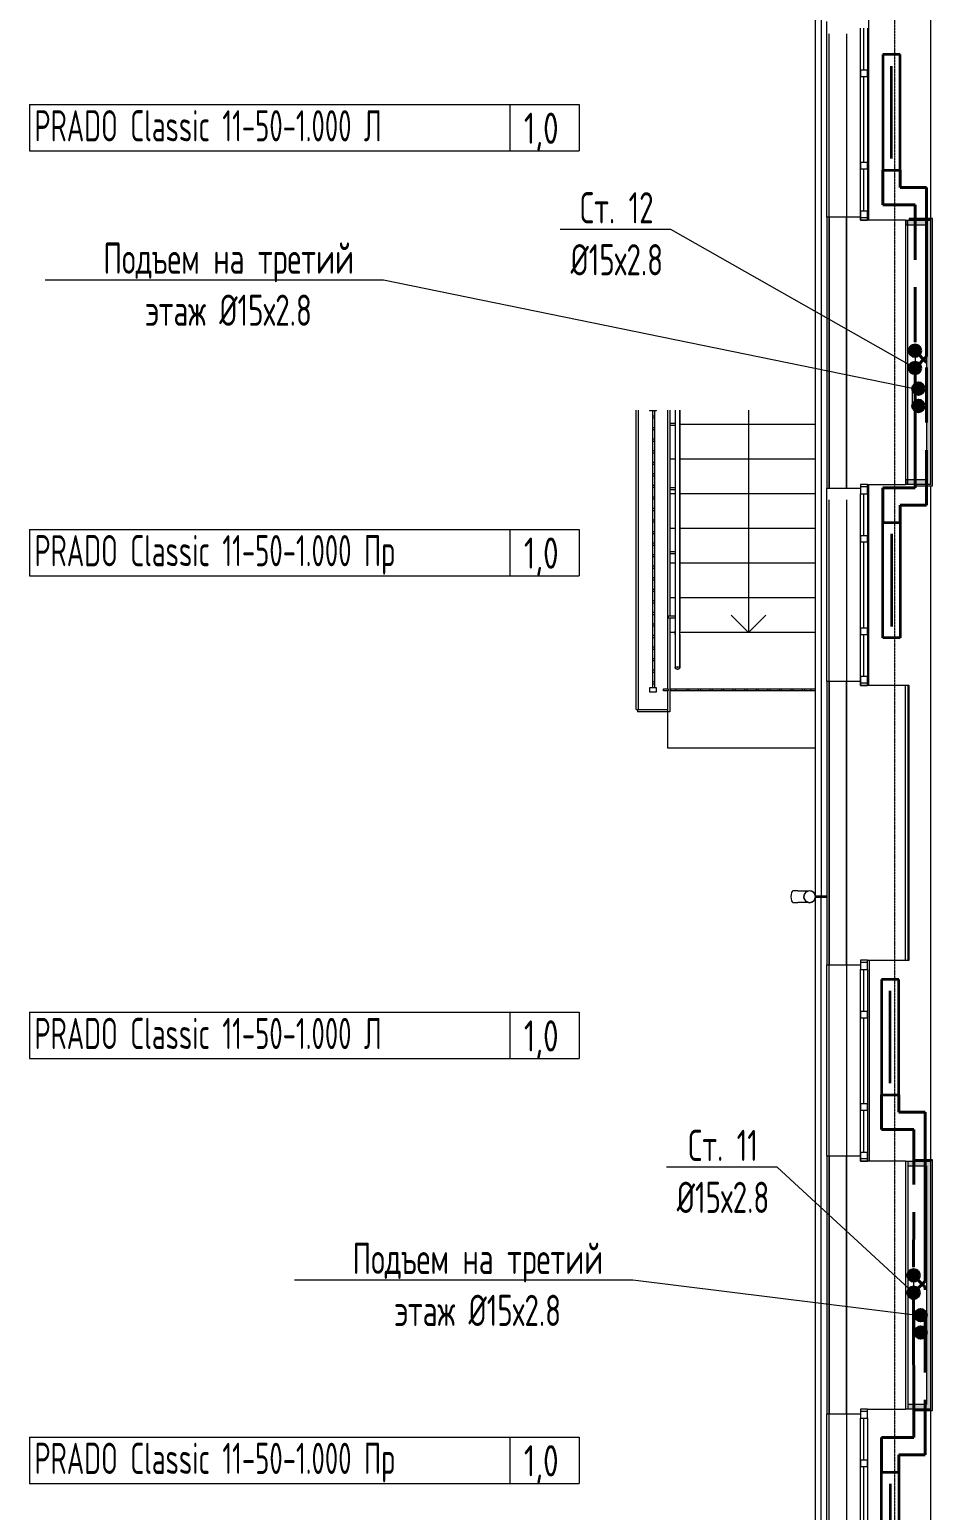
# Model space of a CAD drawing. Header units: millimetres. Extents: x -3929 to 624051, y 52832 to 514950.
# Drawn here: x 212173 to 219991, y 261559 to 274379 of the extents above; entities that cross this region are included whole.
import ezdxf
from ezdxf import colors
from ezdxf.entities.mleader import LeaderData, LeaderLine
from ezdxf.enums import TextEntityAlignment as Align
from ezdxf.math import Vec2, Vec3

# ---------------------------------------------------------------- set-up
doc = ezdxf.new("R2010")
doc.units = ezdxf.units.MM
for name, pattern in [('ADSK_Линия сетки', [25, 20, -2.5, 0, -2.5]), ('ADSK_Штриховая_ш2 п1', [3, 2, -1]), ('Hidden', [7.14375, 4.7625, -2.38125])]:
    doc.linetypes.add(name, pattern=pattern)
for name, color, linetype, lineweight in [('_ Окна', 7, 'Continuous', 9), ('Лестницы', 7, 'Continuous', 9), ('Обобщенные модели', 7, 'Continuous', 18), ('ОВ-О-Оборудование', 32, 'Continuous', 35), ('ОВ-ТЕКСТ', 7, 'Continuous', 25), ('Ограждение', 7, 'Continuous', 9), ('Окна', 7, 'Continuous', 9), ('Оси', 253, 'Continuous', 9), ('Перекрытие', 7, 'Continuous', 18), ('Стены внутренние', 7, 'Continuous', 18), ('Стены наружные', 7, 'Continuous', 18), ('Стены несущие', 7, 'Continuous', 30), ('Стены отделка', 7, 'Continuous', 30), ('Стены штриховка', 7, 'Continuous', 9), ('Стрелки вверх', 7, 'Continuous', 18)]:
    doc.layers.add(name, color=color, linetype=linetype, lineweight=lineweight)
for name, color, linetype in [('ПРИБОРЫ', 3, 'Continuous'), ('статистика приборов', 252, 'Continuous'), ('стояки', 7, 'Continuous')]:
    doc.layers.add(name, color=color, linetype=linetype)
for name, color, linetype, true_color in [('т11.1', 1, 'Continuous', 0xff0000), ('т11.3', 7, 'Continuous', 0xb82e00), ('т21.1', 5, 'Continuous', 0x0000ff), ('т21.3', 7, 'Continuous', 0x005c45)]:
    doc.layers.add(name, color=color, linetype=linetype, true_color=true_color)
doc.styles.add('СТИЛЬ', font='simplex.shx', dxfattribs={"width": 0.65})

# ---------------------------------------------------------------- blocks, each defined once
blk = doc.blocks.new('*U2874')
at = {"layer": 'ОВ-О-Оборудование', "color": 32, "ltscale": 0.1, "true_color": 0xcd6928}
for p, q in [((500, 75), (-500, 75)), ((-500, 75), (-500, -75)), ((-400, 0), (400, 0)), ((500, -75), (500, 75)), ((-500, -75), (500, -75))]:
    blk.add_line(p, q, dxfattribs=at)
blk = doc.blocks.new('2 этаж')
at = {"layer": 'Стены внутренние', "lineweight": 0}
for points in [[(410678, -137525), (410718, -137525), (410718, -137485), (410499, -137485), (410499, -137525)], [(410678, -139775), (410718, -139775), (410718, -137525), (410678, -137525), (410678, -139735)], [(410678, -139775), (410678, -139735), (410499, -139735), (410499, -139775)], [(410718, -145674), (410718, -145634), (410517, -145634), (410517, -145674), (410678, -145674)], [(410678, -147779), (410718, -147779), (410718, -145674), (410678, -145674), (410678, -147739)], [(410678, -147779), (410678, -147739), (410517, -147739), (410517, -147779)]]:
    blk.add_hatch(color=253, dxfattribs=at).paths.add_polyline_path(points)
at = {"layer": '_ Окна', "color": 253, "lineweight": 0}
for p, q in [((410137, -136185), (410137, -135825)), ((410107, -136185), (410167, -136185)), ((410107, -136245), (410107, -136185)), ((410167, -136245), (410107, -136245)), ((410137, -136985), (410137, -136245)), ((410167, -136185), (410167, -136245)), ((410107, -136985), (410167, -136985)), ((410107, -137045), (410107, -136985)), ((410167, -136985), (410167, -137045)), ((410167, -137045), (410107, -137045)), ((410137, -137405), (410137, -137045)), ((410107, -137405), (410167, -137405)), ((410107, -137485), (410107, -137405)), ((410167, -137405), (410167, -137485)), ((410167, -137465), (410107, -137465)), ((410167, -137485), (410107, -137485)), ((410167, -139775), (410107, -139775)), ((410107, -139775), (410107, -139855)), ((410167, -139795), (410107, -139795)), ((410107, -139855), (410167, -139855)), ((410137, -140215), (410137, -139855)), ((410167, -139855), (410167, -139775)), ((410107, -140215), (410167, -140215)), ((410107, -140275), (410107, -140215)), ((410167, -140215), (410167, -140275)), ((410167, -140275), (410107, -140275)), ((410137, -141015), (410137, -140275)), ((410107, -141015), (410167, -141015)), ((410107, -141075), (410107, -141015)), ((410167, -141015), (410167, -141075)), ((410167, -141075), (410107, -141075)), ((410137, -141435), (410137, -141075)), ((410107, -141435), (410167, -141435)), ((410107, -141515), (410107, -141435)), ((410167, -141495), (410107, -141495)), ((410167, -141515), (410107, -141515)), ((410167, -141435), (410167, -141515)), ((410167, -143894), (410107, -143894)), ((410107, -143894), (410107, -143974)), ((410167, -143914), (410107, -143914)), ((410167, -143974), (410167, -143894)), ((410107, -143974), (410167, -143974)), ((410137, -144334), (410137, -143974)), ((410107, -144334), (410167, -144334)), ((410107, -144394), (410107, -144334)), ((410167, -144334), (410167, -144394)), ((410167, -144394), (410107, -144394)), ((410137, -145134), (410137, -144394)), ((410107, -145134), (410167, -145134)), ((410107, -145194), (410107, -145134)), ((410167, -145194), (410107, -145194)), ((410137, -145554), (410137, -145194)), ((410167, -145134), (410167, -145194)), ((410107, -145554), (410167, -145554)), ((410107, -145634), (410107, -145554)), ((410167, -145614), (410107, -145614)), ((410167, -145634), (410107, -145634)), ((410167, -145554), (410167, -145634)), ((410167, -147779), (410107, -147779)), ((410107, -147779), (410107, -147859)), ((410167, -147799), (410107, -147799)), ((410167, -147859), (410167, -147779)), ((410107, -147859), (410167, -147859)), ((410137, -148219), (410137, -147859)), ((410107, -148219), (410167, -148219)), ((410107, -148279), (410107, -148219)), ((410167, -148279), (410107, -148279)), ((410137, -149019), (410137, -148279)), ((410167, -148219), (410167, -148279))]:
    blk.add_line(p, q, dxfattribs=at)
at = {"layer": 'Лестницы', "color": 253, "lineweight": 0}
for p, q in [((409717, -139255), (408543, -139255)), ((409717, -139255), (408543, -139255)), ((408503, -139555), (408456, -139555)), ((408503, -139555), (408456, -139555)), ((409717, -139555), (408543, -139555)), ((409717, -139555), (408543, -139555)), ((408503, -139855), (408456, -139855)), ((408503, -139855), (408456, -139855)), ((409717, -139855), (408543, -139855)), ((409717, -139855), (408543, -139855)), ((408503, -140155), (408456, -140155)), ((408503, -140155), (408456, -140155)), ((409717, -140155), (408543, -140155)), ((409717, -140155), (408543, -140155)), ((408503, -140455), (408456, -140455)), ((408503, -140455), (408456, -140455)), ((409717, -140455), (408543, -140455)), ((409717, -140455), (408543, -140455)), ((408503, -140755), (408456, -140755)), ((408503, -140755), (408456, -140755)), ((409717, -140755), (408543, -140755)), ((409717, -140755), (408543, -140755)), ((408504, -141055), (408456, -141055)), ((409717, -141055), (408543, -141055))]:
    blk.add_line(p, q, dxfattribs=at)
at = {"layer": 'Обобщенные модели', "color": 253, "lineweight": 0}
for p, q in [((409564, -143293), (409521, -143293)), ((409564, -143293), (409569, -143293)), ((409569, -143293), (409575, -143293)), ((409575, -143293), (409580, -143293)), ((409580, -143293), (409586, -143293)), ((409586, -143293), (409591, -143293)), ((409591, -143293), (409596, -143293)), ((409596, -143293), (409601, -143293)), ((409601, -143293), (409606, -143293)), ((409606, -143293), (409611, -143293)), ((409611, -143293), (409615, -143293)), ((409615, -143293), (409620, -143293)), ((409620, -143293), (409624, -143293)), ((409624, -143293), (409628, -143293)), ((409628, -143293), (409632, -143293)), ((409632, -143293), (409636, -143293)), ((409636, -143293), (409640, -143293)), ((409640, -143293), (409643, -143293)), ((409643, -143293), (409646, -143293)), ((409646, -143293), (409649, -143293)), ((409649, -143293), (409652, -143293)), ((409652, -143293), (409654, -143293)), ((409521, -143393), (409564, -143393)), ((409566, -143393), (409564, -143393)), ((409572, -143393), (409566, -143393)), ((409577, -143393), (409572, -143393)), ((409583, -143393), (409577, -143393)), ((409588, -143393), (409583, -143393)), ((409593, -143393), (409588, -143393)), ((409598, -143393), (409593, -143393)), ((409603, -143393), (409598, -143393)), ((409608, -143393), (409603, -143393)), ((409613, -143393), (409608, -143393)), ((409617, -143393), (409613, -143393)), ((409622, -143393), (409617, -143393)), ((409626, -143393), (409622, -143393)), ((409630, -143393), (409626, -143393)), ((409634, -143393), (409630, -143393)), ((409638, -143393), (409634, -143393)), ((409641, -143393), (409638, -143393)), ((409644, -143393), (409641, -143393)), ((409647, -143393), (409644, -143393)), ((409650, -143393), (409647, -143393)), ((409653, -143393), (409650, -143393)), ((409654, -143393), (409653, -143393)), ((409817, -143338), (409718, -143338)), ((409718, -143348), (409817, -143348))]:
    blk.add_line(p, q, dxfattribs=at)
for radius, start, end in [(52, 0, 180), (50, 0, 180), (52, 180, 0), (50, 180, 0)]:
    blk.add_arc((409667, -143343), radius, start, end, dxfattribs=at)
for start_param, end_param in [(3.141593, 4.712389), (4.712389, 6.283185)]:
    blk.add_ellipse((409521, -143343), major_axis=(0, -50), ratio=0.309017, start_param=start_param, end_param=end_param, dxfattribs=at)
at = {"layer": 'Ограждение', "color": 253, "lineweight": 0}
for p, q in [((408281, -139130), (408281, -139133)), ((408281, -139133), (408341, -139133)), ((408309, -139183), (408309, -139133)), ((408309, -139199), (408309, -139183)), ((408325, -139183), (408309, -139183)), ((408325, -139199), (408309, -139199)), ((408309, -139283), (408309, -139199)), ((408325, -139133), (408325, -139183)), ((408325, -139183), (408325, -139199)), ((408325, -139199), (408325, -139283)), ((408341, -139133), (408341, -139130)), ((408503, -139130), (408503, -141053)), ((408503, -139130), (408503, -141041)), ((408543, -141053), (408543, -139130)), ((408543, -139130), (408543, -141041)), ((408309, -139299), (408309, -139283)), ((408325, -139283), (408309, -139283)), ((408309, -139299), (408325, -139299)), ((408309, -139383), (408309, -139299)), ((408325, -139283), (408325, -139299)), ((408325, -139299), (408325, -139383)), ((408503, -139247), (408456, -139247)), ((408456, -139262), (408503, -139262)), ((408309, -139399), (408309, -139383)), ((408325, -139383), (408309, -139383)), ((408309, -139399), (408325, -139399)), ((408309, -139483), (408309, -139399)), ((408325, -139383), (408325, -139399)), ((408325, -139399), (408325, -139483)), ((408309, -139499), (408309, -139483)), ((408325, -139483), (408309, -139483)), ((408309, -139499), (408325, -139499)), ((408309, -139583), (408309, -139499)), ((408309, -139599), (408309, -139583)), ((408325, -139583), (408309, -139583)), ((408309, -139599), (408325, -139599)), ((408309, -139683), (408309, -139599)), ((408325, -139483), (408325, -139499)), ((408325, -139499), (408325, -139583)), ((408325, -139583), (408325, -139599)), ((408325, -139599), (408325, -139683)), ((408309, -139699), (408309, -139683)), ((408325, -139683), (408309, -139683)), ((408309, -139699), (408325, -139699)), ((408309, -139783), (408309, -139699)), ((408325, -139683), (408325, -139699)), ((408325, -139699), (408325, -139783)), ((408309, -139799), (408309, -139783)), ((408325, -139783), (408309, -139783)), ((408309, -139799), (408325, -139799)), ((408309, -139883), (408309, -139799)), ((408325, -139783), (408325, -139799)), ((408325, -139799), (408325, -139883)), ((408503, -139803), (408456, -139803)), ((408456, -139818), (408503, -139818)), ((408309, -139899), (408309, -139883)), ((408325, -139883), (408309, -139883)), ((408309, -139899), (408325, -139899)), ((408309, -139983), (408309, -139899)), ((408309, -139999), (408309, -139983)), ((408325, -139983), (408309, -139983)), ((408325, -139883), (408325, -139899)), ((408325, -139899), (408325, -139983)), ((408325, -139983), (408325, -139999)), ((408309, -139999), (408325, -139999)), ((408309, -140083), (408309, -139999)), ((408309, -140099), (408309, -140083)), ((408325, -140083), (408309, -140083)), ((408309, -140099), (408325, -140099)), ((408309, -140183), (408309, -140099)), ((408325, -139999), (408325, -140083)), ((408325, -140083), (408325, -140099)), ((408325, -140099), (408325, -140183)), ((408309, -140199), (408309, -140183)), ((408325, -140183), (408309, -140183)), ((408309, -140199), (408325, -140199)), ((408309, -140283), (408309, -140199)), ((408325, -140183), (408325, -140199)), ((408325, -140199), (408325, -140283)), ((408309, -140299), (408309, -140283)), ((408325, -140283), (408309, -140283)), ((408309, -140299), (408325, -140299)), ((408309, -140383), (408309, -140299)), ((408325, -140283), (408325, -140299)), ((408325, -140299), (408325, -140383)), ((408503, -140358), (408456, -140358)), ((408456, -140373), (408503, -140373)), ((408309, -140399), (408309, -140383)), ((408325, -140383), (408309, -140383)), ((408309, -140399), (408325, -140399)), ((408309, -140483), (408309, -140399)), ((408309, -140499), (408309, -140483)), ((408325, -140483), (408309, -140483)), ((408309, -140499), (408325, -140499)), ((408309, -140583), (408309, -140499)), ((408325, -140383), (408325, -140399)), ((408325, -140399), (408325, -140483)), ((408325, -140483), (408325, -140499)), ((408325, -140499), (408325, -140583)), ((408309, -140599), (408309, -140583)), ((408325, -140583), (408309, -140583)), ((408309, -140599), (408325, -140599)), ((408309, -140683), (408309, -140599)), ((408325, -140583), (408325, -140599)), ((408325, -140599), (408325, -140683)), ((408309, -140699), (408309, -140683)), ((408325, -140683), (408309, -140683)), ((408309, -140699), (408325, -140699)), ((408309, -140783), (408309, -140699)), ((408325, -140683), (408325, -140699)), ((408325, -140699), (408325, -140783)), ((408309, -140799), (408309, -140783)), ((408325, -140783), (408309, -140783)), ((408309, -140799), (408325, -140799)), ((408309, -140883), (408309, -140799)), ((408309, -140899), (408309, -140883)), ((408325, -140883), (408309, -140883)), ((408325, -140783), (408325, -140799)), ((408325, -140799), (408325, -140883)), ((408325, -140883), (408325, -140899)), ((408309, -140899), (408325, -140899)), ((408309, -140983), (408309, -140899)), ((408309, -140999), (408309, -140983)), ((408325, -140983), (408309, -140983)), ((408309, -140999), (408325, -140999)), ((408309, -141083), (408309, -140999)), ((408325, -140899), (408325, -140983)), ((408325, -140983), (408325, -140999)), ((408325, -140999), (408325, -141083)), ((408503, -140914), (408443, -140914)), ((408443, -140914), (408443, -140921)), ((408443, -140921), (408443, -140929)), ((408443, -140929), (408503, -140929)), ((408309, -141099), (408309, -141083)), ((408325, -141083), (408309, -141083)), ((408309, -141099), (408325, -141099)), ((408309, -141183), (408309, -141099)), ((408325, -141083), (408325, -141099)), ((408325, -141099), (408325, -141183)), ((408503, -141072), (408503, -141041)), ((408503, -141053), (408503, -141054)), ((408503, -141054), (408503, -141055)), ((408503, -141055), (408503, -141056)), ((408503, -141056), (408503, -141057)), ((408503, -141057), (408503, -141059)), ((408503, -141059), (408503, -141060)), ((408503, -141060), (408503, -141061)), ((408503, -141061), (408503, -141062)), ((408503, -141062), (408503, -141063)), ((408503, -141063), (408503, -141064)), ((408503, -141064), (408503, -141065)), ((408503, -141065), (408503, -141067)), ((408503, -141067), (408503, -141068)), ((408503, -141068), (408503, -141069)), ((408503, -141069), (408503, -141070)), ((408503, -141070), (408503, -141071)), ((408503, -141071), (408503, -141072)), ((408503, -141072), (408503, -141355)), ((408503, -141072), (408503, -141355)), ((408543, -141072), (408543, -141041)), ((408543, -141054), (408543, -141053)), ((408543, -141055), (408543, -141054)), ((408543, -141056), (408543, -141055)), ((408543, -141057), (408543, -141056)), ((408543, -141058), (408543, -141057)), ((408543, -141059), (408543, -141058)), ((408543, -141060), (408543, -141059)), ((408543, -141061), (408543, -141060)), ((408543, -141062), (408543, -141061)), ((408543, -141063), (408543, -141062)), ((408543, -141065), (408543, -141063)), ((408543, -141066), (408543, -141065)), ((408543, -141067), (408543, -141066)), ((408543, -141068), (408543, -141067)), ((408543, -141069), (408543, -141068)), ((408543, -141071), (408543, -141069)), ((408543, -141072), (408543, -141071)), ((408543, -141355), (408543, -141072)), ((408543, -141072), (408543, -141355)), ((408309, -141199), (408309, -141183)), ((408325, -141183), (408309, -141183)), ((408309, -141199), (408325, -141199)), ((408309, -141283), (408309, -141199)), ((408325, -141183), (408325, -141199)), ((408325, -141199), (408325, -141283)), ((408309, -141299), (408309, -141283)), ((408325, -141283), (408309, -141283)), ((408309, -141299), (408325, -141299)), ((408309, -141383), (408309, -141299)), ((408309, -141399), (408309, -141383)), ((408325, -141383), (408309, -141383)), ((408309, -141399), (408325, -141399)), ((408309, -141483), (408309, -141399)), ((408325, -141283), (408325, -141299)), ((408325, -141299), (408325, -141383)), ((408325, -141383), (408325, -141399)), ((408325, -141399), (408325, -141483)), ((408503, -141356), (408503, -141355)), ((408503, -141355), (408503, -141355)), ((408543, -141355), (408503, -141355)), ((408503, -141357), (408503, -141356)), ((408503, -141358), (408503, -141357)), ((408503, -141357), (408503, -141357)), ((408504, -141359), (408503, -141358)), ((408504, -141360), (408504, -141359)), ((408504, -141361), (408504, -141360)), ((408504, -141360), (408504, -141360)), ((408504, -141362), (408504, -141361)), ((408505, -141363), (408504, -141362)), ((408505, -141364), (408505, -141363)), ((408505, -141363), (408505, -141363)), ((408506, -141365), (408505, -141364)), ((408506, -141366), (408506, -141365)), ((408507, -141366), (408506, -141366)), ((408507, -141367), (408507, -141366)), ((408508, -141367), (408507, -141367)), ((408508, -141368), (408508, -141367)), ((408509, -141369), (408508, -141368)), ((408510, -141370), (408509, -141369)), ((408509, -141369), (408509, -141369)), ((408511, -141371), (408510, -141370)), ((408510, -141370), (408510, -141370)), ((408512, -141371), (408511, -141371)), ((408512, -141372), (408512, -141371)), ((408513, -141372), (408512, -141372)), ((408514, -141372), (408513, -141372)), ((408515, -141373), (408514, -141372)), ((408516, -141373), (408515, -141373)), ((408515, -141373), (408515, -141373)), ((408517, -141374), (408516, -141373)), ((408518, -141374), (408517, -141374)), ((408519, -141374), (408518, -141374)), ((408518, -141374), (408518, -141374)), ((408520, -141374), (408519, -141374)), ((408521, -141375), (408520, -141374)), ((408521, -141355), (408525, -141355)), ((408522, -141375), (408521, -141375)), ((408521, -141375), (408521, -141375)), ((408523, -141375), (408522, -141375)), ((408524, -141375), (408523, -141375)), ((408523, -141375), (408523, -141375)), ((408525, -141375), (408524, -141375)), ((408526, -141375), (408525, -141375)), ((408527, -141374), (408526, -141374)), ((408526, -141374), (408526, -141375)), ((408528, -141374), (408527, -141374)), ((408529, -141374), (408528, -141374)), ((408530, -141374), (408529, -141374)), ((408531, -141373), (408530, -141373)), ((408530, -141373), (408530, -141374)), ((408532, -141373), (408531, -141373)), ((408533, -141372), (408532, -141372)), ((408532, -141372), (408532, -141373)), ((408534, -141372), (408533, -141372)), ((408535, -141371), (408534, -141372)), ((408536, -141370), (408535, -141371)), ((408535, -141371), (408535, -141371)), ((408537, -141369), (408536, -141370)), ((408536, -141370), (408536, -141370)), ((408538, -141369), (408537, -141369)), ((408539, -141367), (408538, -141368)), ((408538, -141368), (408538, -141369)), ((408540, -141366), (408539, -141367)), ((408539, -141367), (408539, -141367)), ((408541, -141364), (408540, -141365)), ((408540, -141365), (408540, -141365)), ((408540, -141365), (408540, -141366)), ((408542, -141362), (408541, -141363)), ((408541, -141363), (408541, -141363)), ((408541, -141363), (408541, -141364)), ((408543, -141359), (408542, -141359)), ((408542, -141359), (408542, -141360)), ((408542, -141360), (408542, -141361)), ((408542, -141361), (408542, -141362)), ((408543, -141355), (408543, -141356)), ((408543, -141356), (408543, -141356)), ((408543, -141356), (408543, -141357)), ((408543, -141357), (408543, -141358)), ((408543, -141358), (408543, -141359)), ((408309, -141499), (408309, -141483)), ((408325, -141483), (408309, -141483)), ((408309, -141499), (408325, -141499)), ((408309, -141536), (408309, -141499)), ((408325, -141483), (408325, -141499)), ((408325, -141499), (408325, -141536)), ((408281, -141536), (408281, -141570)), ((408341, -141536), (408281, -141536)), ((408281, -141570), (408341, -141570)), ((408341, -141570), (408341, -141536)), ((408401, -141545), (408441, -141545)), ((408401, -141561), (408401, -141545)), ((408441, -141561), (408401, -141561)), ((408441, -141545), (408441, -141561)), ((408466, -141545), (408506, -141545)), ((408466, -141561), (408466, -141545)), ((408506, -141561), (408466, -141561)), ((408506, -141545), (408506, -141561)), ((408506, -141545), (408606, -141545)), ((408606, -141561), (408506, -141561)), ((408606, -141545), (408622, -141545)), ((408606, -141561), (408606, -141545)), ((408622, -141561), (408606, -141561)), ((408622, -141545), (408622, -141561)), ((408622, -141545), (408706, -141545)), ((408706, -141561), (408622, -141561)), ((408706, -141545), (408722, -141545)), ((408706, -141561), (408706, -141545)), ((408722, -141561), (408706, -141561)), ((408722, -141545), (408722, -141561)), ((408722, -141545), (408806, -141545)), ((408806, -141561), (408722, -141561)), ((408806, -141545), (408822, -141545)), ((408806, -141561), (408806, -141545)), ((408822, -141561), (408806, -141561)), ((408822, -141545), (408822, -141561)), ((408822, -141545), (408906, -141545)), ((408906, -141561), (408822, -141561)), ((408906, -141545), (408922, -141545)), ((408906, -141561), (408906, -141545)), ((408922, -141561), (408906, -141561)), ((408922, -141545), (408922, -141561)), ((408922, -141545), (409006, -141545)), ((409006, -141561), (408922, -141561)), ((409006, -141545), (409022, -141545)), ((409006, -141561), (409006, -141545)), ((409022, -141561), (409006, -141561)), ((409022, -141545), (409022, -141561)), ((409022, -141545), (409106, -141545)), ((409106, -141561), (409022, -141561)), ((409106, -141545), (409122, -141545)), ((409106, -141561), (409106, -141545)), ((409122, -141561), (409106, -141561)), ((409122, -141545), (409122, -141561)), ((409122, -141545), (409206, -141545)), ((409206, -141561), (409122, -141561)), ((409206, -141545), (409222, -141545)), ((409206, -141561), (409206, -141545)), ((409222, -141561), (409206, -141561)), ((409222, -141545), (409222, -141561)), ((409222, -141545), (409306, -141545)), ((409306, -141561), (409222, -141561)), ((409306, -141545), (409322, -141545)), ((409306, -141561), (409306, -141545)), ((409322, -141561), (409306, -141561)), ((409322, -141545), (409322, -141561)), ((409322, -141545), (409406, -141545)), ((409406, -141561), (409322, -141561)), ((409406, -141545), (409422, -141545)), ((409406, -141561), (409406, -141545)), ((409422, -141561), (409406, -141561)), ((409422, -141545), (409422, -141561)), ((409422, -141545), (409506, -141545)), ((409506, -141561), (409422, -141561)), ((409506, -141545), (409522, -141545)), ((409506, -141561), (409506, -141545)), ((409522, -141561), (409506, -141561)), ((409522, -141545), (409522, -141561)), ((409522, -141545), (409606, -141545)), ((409606, -141561), (409522, -141561)), ((409606, -141545), (409622, -141545)), ((409606, -141561), (409606, -141545)), ((409622, -141561), (409606, -141561)), ((409622, -141545), (409622, -141561)), ((409622, -141545), (409681, -141545)), ((409681, -141561), (409622, -141561)), ((409681, -141545), (409717, -141545)), ((409681, -141561), (409681, -141545)), ((409717, -141561), (409681, -141561))]:
    blk.add_line(p, q, dxfattribs=at)
at = {"layer": 'Окна', "color": 253, "lineweight": 0}
for p, q in [((410107, -136185), (410107, -135825)), ((410167, -135825), (410167, -136185)), ((410107, -136185), (410107, -136245)), ((410107, -136985), (410107, -136245)), ((410167, -136245), (410167, -136185)), ((410167, -136245), (410167, -136985)), ((410107, -136985), (410107, -137045)), ((410167, -137045), (410167, -136985)), ((410107, -137405), (410107, -137045)), ((410167, -137045), (410167, -137405)), ((410107, -137405), (410107, -137485)), ((410167, -137485), (410167, -137405)), ((410107, -137485), (410167, -137485)), ((410107, -139775), (410107, -139855)), ((410167, -139775), (410107, -139775)), ((410107, -140215), (410107, -139855)), ((410167, -139855), (410167, -139775)), ((410167, -139855), (410167, -140215)), ((410107, -140215), (410107, -140275)), ((410167, -140275), (410167, -140215)), ((410107, -141015), (410107, -140275)), ((410167, -140275), (410167, -141015)), ((410107, -141015), (410107, -141075)), ((410167, -141075), (410167, -141015)), ((410107, -141435), (410107, -141075)), ((410167, -141075), (410167, -141435)), ((410107, -141435), (410107, -141515)), ((410107, -141515), (410167, -141515)), ((410167, -141515), (410167, -141435)), ((410107, -143894), (410107, -143974)), ((410167, -143894), (410107, -143894)), ((410167, -143974), (410167, -143894)), ((410107, -144334), (410107, -143974)), ((410167, -143974), (410167, -144334)), ((410107, -144334), (410107, -144394)), ((410167, -144394), (410167, -144334)), ((410107, -145134), (410107, -144394)), ((410167, -144394), (410167, -145134)), ((410107, -145134), (410107, -145194)), ((410107, -145554), (410107, -145194)), ((410167, -145194), (410167, -145134)), ((410167, -145194), (410167, -145554)), ((410107, -145554), (410107, -145634)), ((410107, -145634), (410167, -145634)), ((410167, -145634), (410167, -145554)), ((410107, -147779), (410107, -147859)), ((410167, -147779), (410107, -147779)), ((410167, -147859), (410167, -147779)), ((410107, -148219), (410107, -147859)), ((410167, -147859), (410167, -148219)), ((410107, -148219), (410107, -148279)), ((410107, -149019), (410107, -148279)), ((410167, -148279), (410167, -148219)), ((410167, -148279), (410167, -149019))]:
    blk.add_line(p, q, dxfattribs=at)
at = {"layer": 'Оси', "color": 253, "linetype": 'ADSK_Линия сетки', "lineweight": 0}
blk.add_line((410405, -176377), (410405, -128355), dxfattribs=at)
at = {"layer": 'Перекрытие', "color": 253, "lineweight": 0}
for p, q in [((410718, -137473), (410718, -134723)), ((410177, -135745), (410177, -137485)), ((410177, -139775), (410177, -141515)), ((410718, -145622), (410718, -139787)), ((408504, -141055), (408456, -141055)), ((409717, -141055), (408543, -141055)), ((408436, -141743), (408436, -142055)), ((408436, -142055), (409717, -142055)), ((410182, -143894), (410182, -145634)), ((410718, -150717), (410718, -147791))]:
    blk.add_line(p, q, dxfattribs=at)
at = {"layer": 'Стены внутренние', "color": 253, "lineweight": 0}
for p, q in [((408186, -141723), (408186, -139130)), ((408436, -139130), (408436, -141545))]:
    blk.add_line(p, q, dxfattribs=at)
at = {"layer": 'Стены наружные', "color": 253, "lineweight": 0}
for p, q in [((409717, -143334), (409717, -132502)), ((409767, -132502), (409767, -143338)), ((409817, -137460), (409817, -135765)), ((409837, -137460), (409837, -135873)), ((409987, -135873), (409987, -137460)), ((408166, -141723), (408166, -139130)), ((408456, -139130), (408456, -140914)), ((409817, -141480), (409817, -139805)), ((409837, -141480), (409837, -139908)), ((409987, -139908), (409987, -141480)), ((408456, -140928), (408456, -141743)), ((408436, -141561), (408436, -141743)), ((408166, -141723), (408436, -141723)), ((408176, -141723), (408176, -141743)), ((408456, -141743), (408176, -141743)), ((409717, -150426), (409717, -143351)), ((409767, -150526), (409767, -143347)), ((409817, -145589), (409817, -143934)), ((409837, -145588), (409837, -143934)), ((409987, -143934), (409987, -145588)), ((409817, -149464), (409817, -147819)), ((409837, -149463), (409837, -147819)), ((409987, -147819), (409987, -149463))]:
    blk.add_line(p, q, dxfattribs=at)
at = {"layer": 'Стены несущие', "color": 253, "lineweight": 0}
for p, q in [((409987, -137460), (409987, -139805)), ((410107, -137460), (409987, -137460)), ((410497, -137485), (410167, -137485)), ((410497, -137485), (410497, -139775)), ((409987, -139805), (409987, -137568)), ((409987, -139805), (410107, -139805)), ((410167, -139775), (410497, -139775)), ((409987, -141480), (409987, -143934)), ((410107, -141480), (409987, -141480)), ((410497, -141515), (410167, -141515)), ((410497, -143894), (410497, -141515)), ((409987, -143933), (409987, -141583)), ((409987, -143934), (410107, -143934)), ((410167, -143894), (410497, -143894)), ((410107, -145589), (409987, -145589)), ((409987, -145589), (409987, -147819)), ((409987, -147818), (409987, -145589)), ((410497, -145634), (410167, -145634)), ((410497, -145634), (410497, -147779)), ((410167, -147779), (410497, -147779)), ((409987, -147819), (410107, -147819))]:
    blk.add_line(p, q, dxfattribs=at)
at = {"layer": 'Стены отделка', "color": 253, "lineweight": 0}
for p, q in [((409817, -137460), (409817, -139805)), ((409837, -137460), (409817, -137460)), ((409987, -137460), (409837, -137460)), ((409837, -137460), (409837, -137568)), ((409987, -137568), (409987, -137460)), ((410497, -137485), (410718, -137485)), ((410499, -137485), (410499, -137525)), ((410499, -137525), (410678, -137525)), ((410517, -139775), (410517, -137485)), ((410728, -137473), (410529, -137473)), ((410529, -137473), (410529, -137485)), ((410678, -137525), (410678, -139735)), ((410718, -139775), (410718, -137485)), ((410730, -139785), (410730, -137475)), ((410678, -139735), (410499, -139735)), ((410499, -139735), (410499, -139775)), ((409817, -139805), (409837, -139805)), ((409837, -139805), (409987, -139805)), ((410718, -139775), (410497, -139775)), ((410577, -139775), (410577, -139787)), ((410577, -139787), (410730, -139787)), ((409817, -141480), (409817, -143934)), ((409837, -141480), (409817, -141480)), ((409987, -141480), (409837, -141480)), ((409837, -141480), (409837, -141583)), ((409987, -141583), (409987, -141480)), ((410529, -141515), (410497, -141515)), ((410517, -141515), (410517, -141618)), ((410529, -143894), (410529, -141515)), ((409817, -143934), (409837, -143934)), ((409837, -143933), (409837, -143934)), ((409837, -143934), (409987, -143934)), ((409987, -143934), (409987, -143933)), ((410497, -143894), (410529, -143894)), ((410517, -143893), (410517, -143894)), ((409837, -145589), (409817, -145589)), ((409817, -145589), (409817, -147819)), ((409987, -145589), (409837, -145589)), ((410497, -145634), (410718, -145634)), ((410517, -145634), (410517, -147739)), ((410728, -145622), (410577, -145622)), ((410577, -145622), (410577, -145634)), ((410718, -147779), (410718, -145634)), ((410730, -147789), (410730, -145624)), ((410517, -145674), (410678, -145674)), ((410678, -145674), (410678, -147739)), ((410718, -147779), (410497, -147779)), ((410678, -147739), (410517, -147739)), ((410517, -147739), (410517, -147779)), ((410577, -147779), (410577, -147791)), ((410577, -147791), (410730, -147791)), ((409817, -147819), (409837, -147819)), ((409837, -147818), (409837, -147819)), ((409837, -147819), (409987, -147819)), ((409987, -147819), (409987, -147818))]:
    blk.add_line(p, q, dxfattribs=at)
at = {"layer": 'Стены штриховка', "color": 253, "lineweight": 0}
for p, q in [((409837, -139805), (409837, -137460)), ((410529, -137475), (410730, -137475)), ((410730, -137473), (410728, -137473)), ((410728, -137473), (410728, -139787)), ((410730, -137475), (410730, -137473)), ((409837, -137568), (409837, -139805)), ((410577, -139785), (410730, -139785)), ((410730, -139787), (410730, -139785)), ((409837, -143934), (409837, -141480)), ((410527, -143894), (410527, -141515)), ((409837, -141583), (409837, -143933)), ((410517, -141618), (410517, -143893)), ((409837, -147819), (409837, -145589)), ((409837, -145589), (409837, -147818)), ((410577, -145624), (410730, -145624)), ((410730, -145622), (410728, -145622)), ((410728, -145622), (410728, -147791)), ((410730, -145624), (410730, -145622)), ((410577, -147789), (410730, -147789)), ((410730, -147791), (410730, -147789))]:
    blk.add_line(p, q, dxfattribs=at)
at = {"layer": 'Стрелки вверх', "color": 253, "lineweight": 0}
for p, q in [((409137, -139130), (409137, -139255)), ((409137, -139255), (409137, -139555)), ((409137, -139555), (409137, -139855)), ((409137, -139855), (409137, -140155)), ((409137, -140155), (409137, -140455)), ((409137, -140455), (409137, -140755)), ((409137, -140755), (409137, -141055)), ((409137, -141055), (408987, -140905)), ((409137, -141055), (409287, -140905))]:
    blk.add_line(p, q, dxfattribs=at)

msp = doc.modelspace()

# ---------------------------------------------------------------- hatches: boundary and pattern name
at = {"layer": 'т11.1', "lineweight": 40}
h = msp.add_hatch(color=256, dxfattribs=at)
h.dxf.hatch_style = 1
h.paths.add_polyline_path([(219890.583, 271449.468, 1), (219790.583, 271449.468, 1)])
h = msp.add_hatch(color=256, dxfattribs=at)
h.dxf.hatch_style = 1
h.paths.add_polyline_path([(219878.824, 263443.492, 1), (219778.824, 263443.492, 1)])
at = {"layer": 'т11.3', "lineweight": 40}
h = msp.add_hatch(color=256, dxfattribs=at)
h.dxf.hatch_style = 1
h.paths.add_polyline_path([(219820.326, 271121.139, 1), (219920.326, 271121.139, 1)])
h = msp.add_hatch(color=256, dxfattribs=at)
h.dxf.hatch_style = 1
h.paths.add_polyline_path([(219839.295, 263099.218, 1), (219939.295, 263099.218, 1)])
at = {"layer": 'т21.1', "linetype": 'ADSK_Штриховая_ш2 п1', "lineweight": 40, "ltscale": 50}
h = msp.add_hatch(color=256, dxfattribs=at)
h.dxf.hatch_style = 1
h.paths.add_polyline_path([(219890.583, 271599.468, 1), (219790.583, 271599.468, 1)])
h = msp.add_hatch(color=256, dxfattribs=at)
h.dxf.hatch_style = 1
h.paths.add_polyline_path([(219878.824, 263593.492, 1), (219778.824, 263593.492, 1)])
at = {"layer": 'т21.3', "lineweight": 40, "ltscale": 50}
h = msp.add_hatch(color=256, dxfattribs=at)
h.dxf.hatch_style = 1
h.paths.add_polyline_path([(219820.326, 271271.139, 1), (219920.326, 271271.139, 1)])
h = msp.add_hatch(color=256, dxfattribs=at)
h.dxf.hatch_style = 1
h.paths.add_polyline_path([(219839.295, 263249.218, 1), (219939.295, 263249.218, 1)])

# ---------------------------------------------------------------- linework, layer by layer
at = {"layer": 'ПРИБОРЫ', "color": 7, "lineweight": 15}
for p, q in [((212173.48, 273729.668), (216933.1, 273729.668)), ((212173.48, 273729.668), (216933.1, 273729.668)), ((212173.48, 273729.668), (212173.48, 273329.668)), ((216333.1, 273729.668), (216333.1, 273329.668)), ((216933.1, 273729.668), (216933.1, 273329.668)), ((212173.48, 273329.668), (216933.1, 273329.668)), ((212173.48, 270051.177), (216933.1, 270051.177)), ((212173.48, 270051.177), (216933.1, 270051.177)), ((212173.48, 270051.177), (212173.48, 269651.177)), ((216333.1, 270051.177), (216333.1, 269651.177)), ((216933.1, 270051.177), (216933.1, 269651.177)), ((212173.48, 269651.177), (216933.1, 269651.177)), ((212173.48, 265871.334), (216933.1, 265871.334)), ((212173.48, 265871.334), (216933.1, 265871.334)), ((212173.48, 265871.334), (212173.48, 265471.334)), ((216333.1, 265871.334), (216333.1, 265471.334)), ((216933.1, 265871.334), (216933.1, 265471.334)), ((212173.48, 265471.334), (216933.1, 265471.334)), ((212173.48, 262192.843), (216933.1, 262192.843)), ((212173.48, 262192.843), (216933.1, 262192.843)), ((212173.48, 262192.843), (212173.48, 261792.843)), ((216333.1, 262192.843), (216333.1, 261792.843)), ((216933.1, 262192.843), (216933.1, 261792.843)), ((212173.48, 261792.843), (216933.1, 261792.843))]:
    msp.add_line(p, q, dxfattribs=at)
at = {"layer": 'т11.1', "lineweight": 40}
for p, q in [((219711.923, 273162.463), (219711.923, 273012.463)), ((219711.923, 273012.463), (219941.581, 273012.463)), ((219941.581, 273012.463), (219941.581, 271550.465)), ((219840.583, 271449.468), (219941.581, 271550.465)), ((219841.581, 270412.412), (219840.583, 271449.468)), ((219561.923, 270112.412), (219561.923, 270412.412)), ((219561.923, 270412.412), (219841.581, 270412.412)), ((219700.164, 265156.487), (219700.164, 265006.487)), ((219700.164, 265006.487), (219929.821, 265006.487)), ((219929.821, 265006.487), (219929.821, 263544.49)), ((219828.824, 263443.492), (219929.821, 263544.49)), ((219829.821, 262189.577), (219828.824, 263443.492)), ((219550.164, 261889.577), (219550.164, 262189.577)), ((219550.164, 262189.577), (219829.821, 262189.577))]:
    msp.add_line(p, q, dxfattribs=at)
for centre in [(219840.583, 271449.468), (219828.824, 263443.492)]:
    msp.add_circle(centre, 50, dxfattribs=at)
at = {"layer": 'т11.3', "lineweight": 40}
for centre in [(219870.326, 271121.139), (219889.295, 263099.218)]:
    msp.add_circle(centre, 50, dxfattribs=at)
at = {"layer": 'т21.1', "linetype": 'Hidden', "lineweight": 40, "ltscale": 100}
for p, q in [((219561.923, 273162.463), (219561.923, 272862.463)), ((219561.923, 272862.463), (219841.581, 272862.463)), ((219841.581, 272862.463), (219840.583, 271599.468)), ((219840.583, 271599.468), (219941.581, 271498.47)), ((219941.581, 270262.412), (219941.581, 271498.47)), ((219711.923, 270112.412), (219711.923, 270262.412)), ((219711.923, 270262.412), (219941.581, 270262.412)), ((219550.164, 265156.487), (219550.164, 264856.487)), ((219550.164, 264856.487), (219829.821, 264856.487)), ((219829.821, 264856.487), (219828.824, 263593.492)), ((219828.824, 263593.492), (219929.821, 263492.494)), ((219929.821, 262039.577), (219929.821, 263492.494)), ((219700.164, 261889.577), (219700.164, 262039.577)), ((219700.164, 262039.577), (219929.821, 262039.577))]:
    msp.add_line(p, q, dxfattribs=at)
at = {"layer": 'т21.1', "lineweight": 40, "ltscale": 50}
for centre in [(219840.583, 271599.468), (219828.824, 263593.492)]:
    msp.add_circle(centre, 50, dxfattribs=at)
at = {"layer": 'т21.3', "lineweight": 40, "ltscale": 50}
for centre in [(219870.326, 271271.139), (219889.295, 263249.218)]:
    msp.add_circle(centre, 50, dxfattribs=at)

# ---------------------------------------------------------------- block references
at = {"layer": 'ОВ-О-Оборудование', "ltscale": 10, "rotation": 90.00000000000001}
for p in [(219636.923, 273662.463), (219625.164, 265656.487)]:
    msp.add_blockref('*U2874', p, dxfattribs=at)
at = {"layer": 'ОВ-О-Оборудование', "ltscale": 10, "xscale": -1, "rotation": 90}
for p in [(219636.923, 269612.412), (219625.164, 261389.577)]:
    msp.add_blockref('*U2874', p, dxfattribs=at)
at = {"layer": 'стояки', "color": 5, "lineweight": 40}
msp.add_blockref('2 этаж', (-190738.98, 410215.433), dxfattribs=at)

# ---------------------------------------------------------------- texts
at = {"layer": 'статистика приборов', "color": 7, "style": 'СТИЛЬ', "width": 0.6}
for s, p in [('PRADO Classic 11-50-1.000 Л      ', (212216.456, 273411.522)), ('PRADO Classic 11-50-1.000 Пр      ', (212216.456, 269733.03)), ('PRADO Classic 11-50-1.000 Л      ', (212216.456, 265553.187)), ('PRADO Classic 11-50-1.000 Пр      ', (212216.456, 261874.696))]:
    msp.add_text(s, height=270, dxfattribs=at).set_placement(p)
at = {"layer": 'статистика приборов', "color": 7, "style": 'СТИЛЬ', "width": 0.7}
for p in [(216604.166, 273390.12), (216604.166, 269711.628), (216604.166, 265531.785), (216604.166, 261853.294)]:
    msp.add_text('1,0', height=270, dxfattribs=at).set_placement(p, align=Align.CENTER)

# ---------------------------------------------------------------- leaders
at = {"layer": 'ОВ-ТЕКСТ', "color": 7}
ml = msp.add_multileader_mtext('Standard', dxfattribs=at)
ml.set_content('\\A1;Ст. 12^J%%C15х2.8 ', color=7, style='СТИЛЬ')
ml.set_leader_properties(color=7, lineweight=18)
ml.build(insert=Vec2(0, 0))
ml.multileader.update_dxf_attribs({"text_left_attachment_type": 6, "text_right_attachment_type": 6, "dogleg_length": 0.36, "arrow_head_size": 0.126})
ctx = ml.context
ctx.base_point, ctx.char_height, ctx.arrow_head_size, ctx.landing_gap_size, ctx.plane_origin = Vec3(216790.222, 272647.713), 270, 0.126, 0.063, Vec3(222357.02, 268617.108)
ctx.left_attachment, ctx.right_attachment, ctx.text_align_type = 6, 6, 1
notes = []
notes.append((ctx, [(1, (1, 1, 0), (217726.6, 272647.713), (-1, 0), 0.252, [(0, [(219840.583, 271599.468), (219840.583, 271449.468)], 0, [])])]))
ctx.mtext.insert, ctx.mtext.width, ctx.mtext.alignment, ctx.mtext.flow_direction = Vec3(217258.285, 272971.713), 1404.14984, 2, 5
ml = msp.add_multileader_mtext('Standard', dxfattribs=at)
ml.set_content('\\A1;Подъем на третий этаж %%C15х2.8 ', color=7, style='СТИЛЬ')
ml.set_leader_properties(color=7, lineweight=18)
ml.build(insert=Vec2(0, 0))
ml.multileader.update_dxf_attribs({"text_left_attachment_type": 6, "text_right_attachment_type": 6, "dogleg_length": 0.36, "arrow_head_size": 0.126})
ctx = ml.context
ctx.base_point, ctx.char_height, ctx.arrow_head_size, ctx.landing_gap_size, ctx.plane_origin = Vec3(212555.502, 272210.933), 270, 0.126, 0.063, Vec3(244987.553, 260642.032)
ctx.left_attachment, ctx.right_attachment, ctx.text_align_type = 6, 6, 1
notes.append((ctx, [(1, (1, 1, 0), (215238.522, 272210.933), (-1, 0), 0.252, [(1, [(219820.326, 271121.139), (219820.326, 271271.139)], 0, [])])]))
ctx.mtext.insert, ctx.mtext.width, ctx.mtext.defined_height, ctx.mtext.alignment, ctx.mtext.flow_direction = Vec3(213896.886, 272534.933), 2900.40337, 1165.442, 2, 5
ml = msp.add_multileader_mtext('Standard', dxfattribs=at)
ml.set_content('\\A1;Ст. 11^J%%C15х2.8 ', color=7, style='СТИЛЬ')
ml.set_leader_properties(color=7, lineweight=18)
ml.build(insert=Vec2(0, 0))
ml.multileader.update_dxf_attribs({"text_left_attachment_type": 6, "text_right_attachment_type": 6, "dogleg_length": 0.36, "arrow_head_size": 0.126})
ctx = ml.context
ctx.base_point, ctx.char_height, ctx.arrow_head_size, ctx.landing_gap_size, ctx.plane_origin = Vec3(217709.996, 264530.2), 270, 0.126, 0.063, Vec3(222345.261, 260611.133)
ctx.left_attachment, ctx.right_attachment, ctx.text_align_type = 6, 6, 1
notes.append((ctx, [(1, (1, 1, 0), (218646.374, 264530.2), (-1, 0), 0.252, [(0, [(219828.824, 263593.492), (219828.824, 263443.492)], 0, [])])]))
ctx.mtext.insert, ctx.mtext.width, ctx.mtext.alignment, ctx.mtext.flow_direction = Vec3(218178.059, 264854.2), 1404.14984, 2, 5
ml = msp.add_multileader_mtext('Standard', dxfattribs=at)
ml.set_content('\\A1;Подъем на третий этаж %%C15х2.8 ', color=7, style='СТИЛЬ')
ml.set_leader_properties(color=7, lineweight=18)
ml.build(insert=Vec2(0, 0))
ml.multileader.update_dxf_attribs({"text_left_attachment_type": 6, "text_right_attachment_type": 6, "dogleg_length": 0.36, "arrow_head_size": 0.126})
ctx = ml.context
ctx.base_point, ctx.char_height, ctx.arrow_head_size, ctx.landing_gap_size, ctx.plane_origin = Vec3(214713.56, 263551.751), 270, 0.126, 0.063, Vec3(245006.521, 252620.111)
ctx.left_attachment, ctx.right_attachment, ctx.text_align_type = 6, 6, 1
notes.append((ctx, [(1, (1, 1, 0), (217396.581, 263551.751), (-1, 0), 0.252, [(1, [(219839.295, 263099.218), (219839.295, 263249.218)], 0, [])])]))
ctx.mtext.insert, ctx.mtext.width, ctx.mtext.defined_height, ctx.mtext.alignment, ctx.mtext.flow_direction = Vec3(216054.945, 263875.751), 2900.40337, 1165.442, 2, 5
for ctx, leaders in notes:
    for number, flags, end, landing, length, lines in leaders:
        leader = LeaderData()
        leader.index, (leader.has_last_leader_line, leader.has_dogleg_vector, leader.attachment_direction) = number, flags
        leader.last_leader_point, leader.dogleg_vector, leader.dogleg_length = Vec3(end), Vec3(landing), length
        for number, points, colour, breaks in lines:
            line = LeaderLine()
            line.index, line.vertices, line.color, line.breaks = number, Vec3.list(points), colors.encode_raw_color(colour), breaks
            leader.lines.append(line)
        ctx.leaders.append(leader)

doc.saveas('drawing.dxf')
